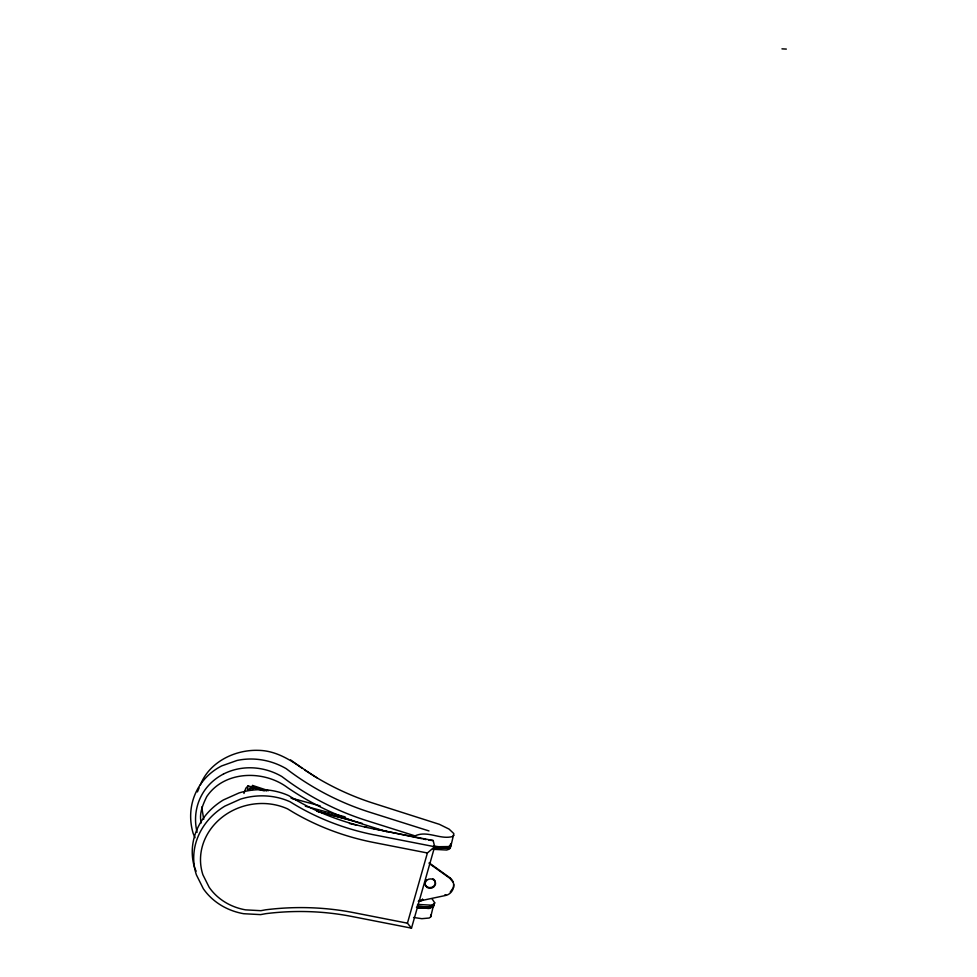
<?xml version="1.0" encoding="UTF-8"?>
<svg xmlns="http://www.w3.org/2000/svg" width="977" height="977" viewBox="0 0 977 977"><rect width="100%" height="100%" fill="white"/><g stroke="black" fill="none" stroke-linecap="round" stroke-linejoin="round"><path stroke-width="1.47" d="M453.719 884.356L453.487 887.495L450.25 892.013M201.714 807.014L203.741 819.312M425.117 881.877L424.922 883.11A5.251 4.726 -13.4 0 0 435.18 883.965L435.363 882.732A5.251 4.726 -13.4 0 0 432.787 878.714M249.868 789.001L250.307 786.485L248.06 785.887L247.389 789.648L252.53 787.743L264.291 790.894M433.812 904.787L433.434 906.424L428.036 908.317L417.851 908.036M451.24 843.505L450.446 846.583L448.48 847.792L434.875 848.195M243.945 793.471L245.813 788.219L248.06 785.887M251.797 788.39L252.628 785.471L268.467 790.674M411.5 928.15L351.842 916.475A251.382 226.505 -13.4 0 0 265.854 913.654L260.615 914.619L243.676 913.715A65.581 59.096 -13.4 0 1 203.301 888.691L196.377 874.818A65.581 59.096 -13.4 0 1 224.905 806.098L240.476 799.137A65.581 59.096 -13.4 0 1 290.145 801.799A251.382 226.505 -13.4 0 0 374.997 835.042L434.655 846.717L411.5 928.15L407.433 923.18L427.401 852.982L434.655 846.717L433.19 840.538L373.519 828.862A251.382 226.505 -13.4 0 1 295.091 799.504L288.667 795.62A65.581 59.096 -13.4 0 0 238.999 792.958L223.44 799.919A65.581 59.096 -13.4 0 0 194.911 868.638L196.145 871.13M413.564 917.464L421.844 918.685L429.196 918.026L430.747 916.78L433.593 904.885M432.115 898.864L434.741 902.858L433.177 905.899L426.534 907.059L417.057 906.058M433.19 849.306L446.672 850.027L449.31 849.147L450.409 847.743L450.36 844.262M433.886 846.021L442.154 847.242L449.518 846.571L451.069 845.337L453.853 833.613L449.102 829.119L439.369 824.319L374.435 803.582A251.382 231.146 26.8 0 1 316.78 777.692C298.29 766.286 281.217 750.592 258.148 750.348C234.382 749.628 208.968 762.329 200.2 785.276M197.415 791.92L199.088 787.926M250.698 789.306L252.628 785.471M252.799 789.453L254.13 786.815L266.697 790.967M450.873 846.106L449.774 847.511L447.136 848.39L433.666 847.682M434.741 902.858L433.641 904.262L431.004 905.142L417.521 904.421M453.902 835.347L452.351 836.593C439.711 839.841 427.535 830.157 415.03 835.872L366.986 820.704A257.635 236.898 26.8 0 1 287.592 780.806L281.816 776.507A59.267 54.492 26.8 0 0 223.464 774.04M433.629 906.632L429.05 908.512L416.458 907.315M448.883 846.351L450.849 845.142M433.837 904.971L428.451 906.864L418.266 906.583M444.816 894.92L445.781 894.663M418.254 901.258L444.987 895.604C453.584 894.309 457.065 882.854 449.725 877.639L429.135 862.862M447.747 846.583L435.278 846.754M433.19 840.538L428.879 840.196M781.966 48.85L786.338 49.082M419.011 900.403L419.976 900.562A3.908 1.514 15.9 0 0 422.211 900.33M427.401 852.982L373.788 842.492A257.635 232.147 -13.4 0 1 293.43 812.412L287.568 808.871A59.267 53.405 -13.4 0 0 228.594 812.779A59.231 53.381 -13.4 0 0 202.898 874.769L209.163 887.287A59.194 53.332 -13.4 0 0 245.606 909.868L260.896 910.686L265.573 909.819A257.879 232.379 -13.4 0 1 353.833 912.677L407.433 923.18M373.275 828.52L421.746 838.693M423.175 838.999L426.021 839.597M364.262 826.627L366.79 827.153M292.233 798.38L320.175 805.878M305.349 806.233L345.125 816.894M316.67 811.032L352.025 820.509M316.695 811.179L362.272 823.403M429.001 830.938L370.039 812.314A251.382 231.146 26.8 0 1 286.2 768.667A65.581 60.305 26.8 0 0 237.093 760.448L221.669 765.919A65.581 60.305 26.8 0 0 193.238 833.637L195.07 837.692M386.843 831.72L362.723 824.112A263.46 242.259 26.8 0 1 287.739 787.767C264.12 769.864 224.759 770.34 206.977 796.279L206.819 796.475C202.874 804.547 198.807 813.829 201.286 822.939M291.048 798.136L298.229 800.517M304.653 769.998L316.78 777.692M301.893 768.093L290.609 759.947M429.294 863.546L449.896 878.323L452.852 881.889M449.896 845.899L450.409 847.743M449.725 877.639L449.896 878.323M451.02 843.591L451.069 845.337M430.698 915.046L430.747 916.78M197.098 832.306A59.231 54.468 26.8 0 1 223.464 774.04M421.905 900.293A3.908 1.514 15.9 0 1 419.389 900.293M422.662 899.316A3.908 1.514 15.9 0 1 422.662 899.732M425.642 880.717A5.251 4.726 -13.4 0 1 426.485 879.703M422.479 899.206A3.908 1.514 15.9 0 1 422.553 900.025M356.825 825.162A254.142 222.316 -24.8 0 1 349.473 823.477M425.276 882.573L425.093 883.806A5.251 4.726 -13.4 0 0 435.339 884.661L435.534 883.428A5.251 4.726 -13.4 0 0 425.276 882.573"/></g></svg>
